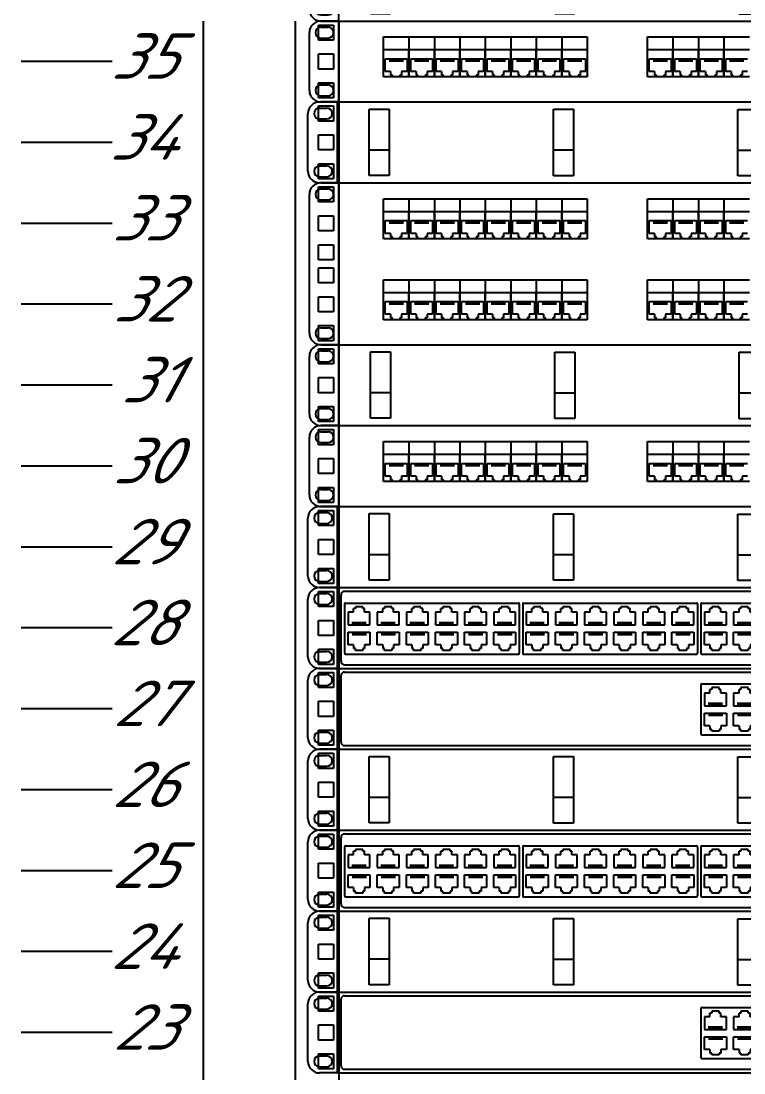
# Model space of a CAD drawing. Extents: x -260425 to 1294666, y -169889 to -2349.
# Drawn here: x 996584 to 1000555, y -24909 to -19130 of the extents above; entities that cross this region are included whole.
import ezdxf
from ezdxf.enums import TextEntityAlignment as Align

# ---------------------------------------------------------------- set-up
doc = ezdxf.new("R2010")
doc.units = 0
doc.header["$LTSCALE"] = 100
doc.styles.add('1ISOCPEUR', font='isocpeui.ttf', dxfattribs={"height": 250})

# ---------------------------------------------------------------- blocks, each defined once
blk = doc.blocks.new('*U218')
at = {"color": 0, "linetype": 'ByBlock', "lineweight": -2}
for p, q in [((0, 1589.05), (0, 1544.6)), ((50.5, 1589.05), (50.5, 1544.6)), ((63.35, 1578.55), (63.35, 1586.85)), ((63.35, 1586.85), (71.65, 1586.85)), ((71.65, 1586.85), (71.65, 1578.55)), ((74.5, 1589.05), (74.5, 1544.6)), ((71.65, 1578.55), (63.35, 1578.55)), ((-50, 1566.825), (-100, 1566.825)), ((63.35, 1562.675), (63.35, 1570.975)), ((63.35, 1570.975), (71.65, 1570.975)), ((71.65, 1570.975), (71.65, 1562.675)), ((71.65, 1562.675), (63.35, 1562.675)), ((63.35, 1546.8), (63.35, 1555.1)), ((63.35, 1555.1), (71.65, 1555.1)), ((71.65, 1555.1), (71.65, 1546.8)), ((0, 1544.6), (0, 1500.15)), ((50.5, 1544.6), (50.5, 1500.15)), ((71.65, 1546.8), (63.35, 1546.8)), ((74.5, 1544.6), (74.5, 1500.15)), ((63.35, 1534.1), (63.35, 1542.4)), ((63.35, 1542.4), (71.65, 1542.4)), ((71.65, 1542.4), (71.65, 1534.1)), ((71.65, 1534.1), (63.35, 1534.1)), ((63.35, 1518.225), (63.35, 1526.525)), ((63.35, 1526.525), (71.65, 1526.525)), ((71.65, 1526.525), (71.65, 1518.225)), ((-50, 1522.375), (-100, 1522.375)), ((71.65, 1518.225), (63.35, 1518.225)), ((63.35, 1502.35), (63.35, 1510.65)), ((63.35, 1510.65), (71.65, 1510.65)), ((71.65, 1510.65), (71.65, 1502.35)), ((0, 1500.15), (0, 1455.7)), ((50.5, 1500.15), (50.5, 1455.7)), ((71.65, 1502.35), (63.35, 1502.35)), ((63.35, 1489.65), (63.35, 1497.95)), ((63.35, 1497.95), (71.65, 1497.95)), ((71.65, 1497.95), (71.65, 1489.65)), ((74.5, 1500.15), (74.5, 1455.7)), ((71.65, 1489.65), (63.35, 1489.65)), ((63.35, 1473.775), (63.35, 1482.075)), ((63.35, 1482.075), (71.65, 1482.075)), ((71.65, 1482.075), (71.65, 1473.775)), ((-50, 1477.925), (-100, 1477.925)), ((71.65, 1473.775), (63.35, 1473.775)), ((63.35, 1457.9), (63.35, 1466.2)), ((63.35, 1466.2), (71.65, 1466.2)), ((71.65, 1466.2), (71.65, 1457.9)), ((71.65, 1457.9), (63.35, 1457.9)), ((0, 1455.7), (0, 1411.25)), ((50.5, 1455.7), (50.5, 1411.25)), ((63.35, 1445.2), (63.35, 1453.5)), ((63.35, 1453.5), (71.65, 1453.5)), ((71.65, 1453.5), (71.65, 1445.2)), ((74.5, 1455.7), (74.5, 1411.25)), ((71.65, 1445.2), (63.35, 1445.2)), ((-50, 1433.475), (-100, 1433.475)), ((63.35, 1429.325), (63.35, 1437.625)), ((63.35, 1437.625), (71.65, 1437.625)), ((71.65, 1437.625), (71.65, 1429.325)), ((71.65, 1429.325), (63.35, 1429.325)), ((63.35, 1413.45), (63.35, 1421.75)), ((63.35, 1421.75), (71.65, 1421.75)), ((71.65, 1421.75), (71.65, 1413.45)), ((0, 1411.25), (0, 1366.8)), ((50.5, 1411.25), (50.5, 1366.8)), ((71.65, 1413.45), (63.35, 1413.45)), ((74.5, 1411.25), (74.5, 1366.8)), ((63.35, 1400.75), (63.35, 1409.05)), ((63.35, 1409.05), (71.65, 1409.05)), ((71.65, 1409.05), (71.65, 1400.75)), ((71.65, 1400.75), (63.35, 1400.75)), ((63.35, 1384.875), (63.35, 1393.175)), ((63.35, 1393.175), (71.65, 1393.175)), ((71.65, 1393.175), (71.65, 1384.875)), ((-50, 1389.025), (-100, 1389.025)), ((71.65, 1384.875), (63.35, 1384.875)), ((63.35, 1369), (63.35, 1377.3)), ((63.35, 1377.3), (71.65, 1377.3)), ((71.65, 1377.3), (71.65, 1369)), ((0, 1366.8), (0, 1322.35)), ((50.5, 1366.8), (50.5, 1322.35)), ((71.65, 1369), (63.35, 1369)), ((63.35, 1356.3), (63.35, 1364.6)), ((63.35, 1364.6), (71.65, 1364.6)), ((71.65, 1364.6), (71.65, 1356.3)), ((74.5, 1366.8), (74.5, 1322.35)), ((71.65, 1356.3), (63.35, 1356.3)), ((63.35, 1340.425), (63.35, 1348.725)), ((63.35, 1348.725), (71.65, 1348.725)), ((71.65, 1348.725), (71.65, 1340.425)), ((-50, 1344.575), (-100, 1344.575)), ((71.65, 1340.425), (63.35, 1340.425)), ((63.35, 1324.55), (63.35, 1332.85)), ((63.35, 1332.85), (71.65, 1332.85)), ((71.65, 1332.85), (71.65, 1324.55)), ((71.65, 1324.55), (63.35, 1324.55)), ((0, 1322.35), (0, 1277.9)), ((50.5, 1322.35), (50.5, 1277.9)), ((63.35, 1311.85), (63.35, 1320.15)), ((63.35, 1320.15), (71.65, 1320.15)), ((71.65, 1320.15), (71.65, 1311.85)), ((74.5, 1322.35), (74.5, 1277.9)), ((71.65, 1311.85), (63.35, 1311.85)), ((63.35, 1295.975), (63.35, 1304.275)), ((63.35, 1304.275), (71.65, 1304.275)), ((71.65, 1304.275), (71.65, 1295.975)), ((-50, 1300.125), (-100, 1300.125)), ((71.65, 1295.975), (63.35, 1295.975)), ((63.35, 1280.1), (63.35, 1288.4)), ((63.35, 1288.4), (71.65, 1288.4)), ((71.65, 1288.4), (71.65, 1280.1)), ((0, 1277.9), (0, 1233.45)), ((50.5, 1277.9), (50.5, 1233.45)), ((71.65, 1280.1), (63.35, 1280.1)), ((74.5, 1277.9), (74.5, 1233.45)), ((63.35, 1267.4), (63.35, 1275.7)), ((63.35, 1275.7), (71.65, 1275.7)), ((71.65, 1275.7), (71.65, 1267.4)), ((71.65, 1267.4), (63.35, 1267.4)), ((63.35, 1251.525), (63.35, 1259.825)), ((63.35, 1259.825), (71.65, 1259.825)), ((71.65, 1259.825), (71.65, 1251.525)), ((-50, 1255.675), (-100, 1255.675)), ((71.65, 1251.525), (63.35, 1251.525)), ((63.35, 1235.65), (63.35, 1243.95)), ((63.35, 1243.95), (71.65, 1243.95)), ((71.65, 1243.95), (71.65, 1235.65)), ((0, 1233.45), (0, 1189)), ((50.5, 1233.45), (50.5, 1189)), ((71.65, 1235.65), (63.35, 1235.65)), ((63.35, 1222.95), (63.35, 1231.25)), ((63.35, 1231.25), (71.65, 1231.25)), ((71.65, 1231.25), (71.65, 1222.95)), ((74.5, 1233.45), (74.5, 1189)), ((71.65, 1222.95), (63.35, 1222.95)), ((63.35, 1207.075), (63.35, 1215.375)), ((63.35, 1215.375), (71.65, 1215.375)), ((71.65, 1215.375), (71.65, 1207.075)), ((-50, 1211.225), (-100, 1211.225)), ((71.65, 1207.075), (63.35, 1207.075)), ((63.35, 1191.2), (63.35, 1199.5)), ((63.35, 1199.5), (71.65, 1199.5)), ((71.65, 1199.5), (71.65, 1191.2)), ((71.65, 1191.2), (63.35, 1191.2)), ((0, 1189), (0, 1144.55)), ((50.5, 1189), (50.5, 1144.55)), ((63.35, 1178.5), (63.35, 1186.8)), ((63.35, 1186.8), (71.65, 1186.8)), ((71.65, 1186.8), (71.65, 1178.5)), ((74.5, 1189), (74.5, 1144.55)), ((71.65, 1178.5), (63.35, 1178.5)), ((63.35, 1162.625), (63.35, 1170.925)), ((63.35, 1170.925), (71.65, 1170.925)), ((71.65, 1170.925), (71.65, 1162.625)), ((-50, 1166.775), (-100, 1166.775)), ((71.65, 1162.625), (63.35, 1162.625)), ((63.35, 1146.75), (63.35, 1155.05)), ((63.35, 1155.05), (71.65, 1155.05)), ((71.65, 1155.05), (71.65, 1146.75)), ((0, 1144.55), (0, 1100.1)), ((50.5, 1144.55), (50.5, 1100.1)), ((71.65, 1146.75), (63.35, 1146.75)), ((74.5, 1144.55), (74.5, 1100.1)), ((63.35, 1134.05), (63.35, 1142.35)), ((63.35, 1142.35), (71.65, 1142.35)), ((71.65, 1142.35), (71.65, 1134.05)), ((71.65, 1134.05), (63.35, 1134.05)), ((-50, 1122.325), (-100, 1122.325)), ((63.35, 1118.175), (63.35, 1126.475)), ((63.35, 1126.475), (71.65, 1126.475)), ((71.65, 1126.475), (71.65, 1118.175)), ((71.65, 1118.175), (63.35, 1118.175)), ((63.35, 1102.3), (63.35, 1110.6)), ((63.35, 1110.6), (71.65, 1110.6)), ((71.65, 1110.6), (71.65, 1102.3)), ((0, 1100.1), (0, 1055.65)), ((50.5, 1100.1), (50.5, 1055.65)), ((71.65, 1102.3), (63.35, 1102.3)), ((74.5, 1100.1), (74.5, 1055.65)), ((63.35, 1089.6), (63.35, 1097.9)), ((63.35, 1097.9), (71.65, 1097.9)), ((71.65, 1097.9), (71.65, 1089.6)), ((71.65, 1089.6), (63.35, 1089.6)), ((63.35, 1073.725), (63.35, 1082.025)), ((63.35, 1082.025), (71.65, 1082.025)), ((71.65, 1082.025), (71.65, 1073.725)), ((-50, 1077.875), (-100, 1077.875)), ((71.65, 1073.725), (63.35, 1073.725)), ((63.35, 1057.85), (63.35, 1066.15)), ((63.35, 1066.15), (71.65, 1066.15)), ((71.65, 1066.15), (71.65, 1057.85)), ((71.65, 1057.85), (63.35, 1057.85)), ((0, 1055.65), (0, 1011.2)), ((50.5, 1055.65), (50.5, 1011.2)), ((63.35, 1045.15), (63.35, 1053.45)), ((63.35, 1053.45), (71.65, 1053.45)), ((71.65, 1053.45), (71.65, 1045.15)), ((74.5, 1055.65), (74.5, 1011.2)), ((71.65, 1045.15), (63.35, 1045.15)), ((63.35, 1029.275), (63.35, 1037.575)), ((63.35, 1037.575), (71.65, 1037.575)), ((71.65, 1037.575), (71.65, 1029.275)), ((-50, 1033.425), (-100, 1033.425)), ((71.65, 1029.275), (63.35, 1029.275)), ((63.35, 1013.4), (63.35, 1021.7)), ((63.35, 1021.7), (71.65, 1021.7)), ((71.65, 1021.7), (71.65, 1013.4)), ((71.65, 1013.4), (63.35, 1013.4)), ((0, 1011.2), (0, 966.75)), ((50.5, 1011.2), (50.5, 966.75)), ((74.5, 1011.2), (74.5, 966.75))]:
    blk.add_line(p, q, dxfattribs=at)
blk = doc.blocks.new("19'' коннектор 8P8C")
at = {"color": 0, "linetype": 'ByBlock', "lineweight": -2}
for p, q in [((-6, 6.5), (-6, 10)), ((-6, 3), (-6, 10)), ((-6, 10), (6, 10)), ((-3.5, 10), (-3.5, 8.25)), ((-2.5, 10), (-2.5, 8.25)), ((-1.5, 10), (-1.5, 8.25)), ((-0.5, 10), (-0.5, 8.25)), ((0.5, 10), (0.5, 8.25)), ((1.5, 10), (1.5, 8.25)), ((2.5, 10), (2.5, 8.25)), ((3.5, 10), (3.5, 8.25)), ((6, 10), (6, 3)), ((-3, 3), (-6, 3)), ((-3, 3), (-3, 1)), ((-2, 1), (-3, 1)), ((-2, 0), (-2, 1)), ((2, 0), (-2, 0)), ((2, 1), (2, 0)), ((3, 1), (2, 1)), ((3, 3), (3, 1)), ((6, 3), (3, 3))]:
    blk.add_line(p, q, dxfattribs=at)
blk = doc.blocks.new('*U222')
at = {"color": 0, "linetype": 'ByBlock', "lineweight": -2}
for p, q in [((164.69, 22.22), (174.5, 22.22)), ((164.69, 18.88), (168.65, 18.88)), ((174.5, -22.23), (174.5, 22.22)), ((174.5, 22.22), (625.5, 22.22)), ((176.5, -18.23), (176.5, 18.22)), ((178.5, 20.22), (558.19, 20.22)), ((158.34, -15.88), (158.34, 15.88)), ((164.69, 12.88), (168.65, 12.88)), ((178.4, 13.17), (178.4, -13.83)), ((178.9, 13.67), (273.9, 13.67)), ((274.4, 13.17), (274.4, -13.83)), ((276.27, 13.17), (276.27, -13.83)), ((276.77, 13.67), (371.77, 13.67)), ((372.27, 13.17), (372.27, -13.83)), ((374.15, 13.17), (374.15, -13.83)), ((374.65, 13.67), (469.65, 13.67)), ((164.69, -12.88), (168.65, -12.88)), ((178.9, -14.33), (273.9, -14.33)), ((276.77, -14.33), (371.77, -14.33)), ((374.65, -14.33), (469.65, -14.33)), ((164.69, -18.88), (168.65, -18.88)), ((174.5, -22.23), (164.69, -22.23)), ((174.5, -22.23), (625.5, -22.23)), ((178.5, -20.23), (621.5, -20.23))]:
    blk.add_line(p, q, dxfattribs=at)
for centre, radius, start, end in [((164.69, 15.88), 6.35, 90, 180), ((164.69, 15.88), 3, 90, 270), ((168.65, 15.88), 3, 270, 90), ((178.5, 18.22), 2, 90, 180), ((178.9, 13.17), 0.5, 90, 180), ((273.9, 13.17), 0.5, 0, 90), ((276.77, 13.17), 0.5, 90, 180), ((371.77, 13.17), 0.5, 0, 90), ((374.65, 13.17), 0.5, 90, 180), ((164.69, -15.88), 6.35, 180, 270), ((164.69, -15.88), 3, 90, 270), ((168.65, -15.88), 3, 270, 90), ((178.9, -13.83), 0.5, 180, 270), ((273.9, -13.83), 0.5, 270, 0), ((276.77, -13.83), 0.5, 180, 270), ((371.77, -13.83), 0.5, 270, 0), ((374.65, -13.83), 0.5, 180, 270), ((178.5, -18.23), 2, 180, 270)]:
    blk.add_arc(centre, radius, start, end, dxfattribs=at)
at = {"color": 0, "linetype": 'ByBlock', "lineweight": -2, "xscale": -1, "rotation": 180}
for p in [(186.4, 11.67), (202.4, 11.67), (218.4, 11.67), (234.4, 11.67), (250.4, 11.67), (266.4, 11.67), (284.27, 11.67), (300.27, 11.67), (316.27, 11.67), (332.27, 11.67), (348.27, 11.67), (364.27, 11.67), (382.15, 11.67), (398.15, 11.67)]:
    blk.add_blockref("19'' коннектор 8P8C", p, dxfattribs=at)
at = {"color": 0, "linetype": 'ByBlock', "lineweight": -2}
for p in [(186.4, -12.33), (202.4, -12.33), (218.4, -12.33), (234.4, -12.33), (250.4, -12.33), (266.4, -12.33), (284.27, -12.33), (300.27, -12.33), (316.27, -12.33), (332.27, -12.33), (348.27, -12.33), (364.27, -12.33), (382.15, -12.33), (398.15, -12.33)]:
    blk.add_blockref("19'' коннектор 8P8C", p, dxfattribs=at)
at = {"color": 0, "lineweight": -2, "style": '1ISOCPEUR', "oblique": 15, "flags": 8}
blk.add_attdef('НАИМЕНОВАНИЕ', text='', height=25, dxfattribs=at).set_placement((750, 13.46), align=Align.MIDDLE_LEFT)
blk = doc.blocks.new('*U214')
at = {"color": 0, "linetype": 'ByBlock', "lineweight": -2}
for p, q in [((164.69, 22.22), (174.5, 22.22)), ((164.69, 18.87), (168.65, 18.87)), ((174.5, 22.22), (625.5, 22.22)), ((174.5, -22.23), (174.5, 22.22)), ((191.9, 18.31), (202.93, 18.31)), ((191.9, -18.19), (191.9, 18.31)), ((202.93, 18.31), (202.93, -18.19)), ((293.19, 18.19), (304.22, 18.19)), ((293.19, -18.31), (293.19, 18.19)), ((304.22, 18.19), (304.22, -18.31)), ((394.48, 18.06), (405.52, 18.06)), ((394.48, -18.44), (394.48, 18.06)), ((158.34, -15.88), (158.34, 15.87)), ((164.69, 12.87), (168.65, 12.87)), ((191.9, -4.03), (202.93, -4.03)), ((293.19, -4.15), (304.22, -4.15)), ((394.48, -4.28), (405.52, -4.28)), ((164.69, -12.88), (168.65, -12.88)), ((164.69, -18.88), (168.65, -18.88)), ((174.5, -22.23), (164.69, -22.23)), ((174.5, -22.23), (625.5, -22.23)), ((202.93, -18.19), (191.9, -18.19)), ((304.22, -18.31), (293.19, -18.31)), ((405.52, -18.44), (394.48, -18.44))]:
    blk.add_line(p, q, dxfattribs=at)
for centre, radius, start, end in [((164.69, 15.87), 6.35, 90, 180), ((164.69, 15.87), 3, 90, 270), ((168.65, 15.87), 3, 270, 90), ((164.69, -15.88), 6.35, 180, 270), ((164.69, -15.88), 3, 90, 270), ((168.65, -15.88), 3, 270, 90)]:
    blk.add_arc(centre, radius, start, end, dxfattribs=at)
at = {"color": 0, "lineweight": -2, "style": '1ISOCPEUR', "oblique": 15, "flags": 8}
blk.add_attdef('НАИМЕНОВАНИЕ', text='', height=25, dxfattribs=at).set_placement((750, 10.43), align=Align.MIDDLE_LEFT)
blk = doc.blocks.new("19'' маркер юнита")
at = {"color": 0, "linetype": 'ByBlock', "lineweight": -2, "style": '1ISOCPEUR', "oblique": 15, "flags": 8}
blk.add_attdef('#', text='', height=25, dxfattribs=at).set_placement((35, 3), align=Align.MIDDLE_RIGHT)
blk = doc.blocks.new('*U215')
at = {"color": 0, "linetype": 'ByBlock', "lineweight": -2}
for p, q in [((164.69, 22.22), (174.5, 22.22)), ((164.69, 18.87), (168.65, 18.87)), ((174.5, -22.23), (174.5, 22.22)), ((174.5, 22.22), (625.5, 22.22)), ((158.34, -15.88), (158.34, 15.87)), ((164.69, 12.87), (168.65, 12.87)), ((199, 6.5), (199, 13.5)), ((199, 13.5), (213, 13.5)), ((213, 13.5), (213, 6.5)), ((213, 13.5), (227, 13.5)), ((227, 13.5), (227, 6.5)), ((227, 13.5), (241, 13.5)), ((241, 13.5), (241, 6.5)), ((241, 13.5), (255, 13.5)), ((255, 13.5), (255, 6.5)), ((255, 13.5), (269, 13.5)), ((269, 13.5), (269, 6.5)), ((269, 13.5), (283, 13.5)), ((283, 13.5), (283, 6.5)), ((283, 13.5), (297, 13.5)), ((297, 13.5), (297, 6.5)), ((297, 13.5), (311, 13.5)), ((311, 13.5), (311, 6.5)), ((344, 13.5), (358, 13.5)), ((344, 6.5), (344, 13.5)), ((358, 13.5), (372, 13.5)), ((358, 13.5), (358, 6.5)), ((372, 13.5), (386, 13.5)), ((372, 13.5), (372, 6.5)), ((386, 13.5), (400, 13.5)), ((386, 13.5), (386, 6.5)), ((199, 6.5), (213, 6.5)), ((199, -8.5), (199, 6.5)), ((213, 6.5), (227, 6.5)), ((213, -8.5), (213, 6.5)), ((213, 6.5), (213, -8.5)), ((227, 6.5), (241, 6.5)), ((227, -8.5), (227, 6.5)), ((227, 6.5), (227, -8.5)), ((241, 6.5), (255, 6.5)), ((241, -8.5), (241, 6.5)), ((241, 6.5), (241, -8.5)), ((255, 6.5), (255, -8.5)), ((255, 6.5), (269, 6.5)), ((255, -8.5), (255, 6.5)), ((269, 6.5), (269, -8.5)), ((269, 6.5), (283, 6.5)), ((269, -8.5), (269, 6.5)), ((283, 6.5), (297, 6.5)), ((283, -8.5), (283, 6.5)), ((283, 6.5), (283, -8.5)), ((297, 6.5), (297, -8.5)), ((297, 6.5), (311, 6.5)), ((297, -8.5), (297, 6.5)), ((311, 6.5), (311, -8.5)), ((344, 6.5), (358, 6.5)), ((344, -8.5), (344, 6.5)), ((358, 6.5), (358, -8.5)), ((358, 6.5), (372, 6.5)), ((358, -8.5), (358, 6.5)), ((372, 6.5), (372, -8.5)), ((372, 6.5), (386, 6.5)), ((372, -8.5), (372, 6.5)), ((386, 6.5), (386, -8.5)), ((386, 6.5), (400, 6.5)), ((386, -8.5), (386, 6.5)), ((200, -2), (200, 1.5)), ((200, -5.5), (200, 1.5)), ((200, 1.5), (212, 1.5)), ((202.5, 1.5), (202.5, -0.25)), ((203.5, 1.5), (203.5, -0.25)), ((204.5, 1.5), (204.5, -0.25)), ((205.5, 1.5), (205.5, -0.25)), ((206.5, 1.5), (206.5, -0.25)), ((207.5, 1.5), (207.5, -0.25)), ((208.5, 1.5), (208.5, -0.25)), ((209.5, 1.5), (209.5, -0.25)), ((212, 1.5), (212, -5.5)), ((214, -2), (214, 1.5)), ((214, -5.5), (214, 1.5)), ((214, 1.5), (226, 1.5)), ((216.5, 1.5), (216.5, -0.25)), ((217.5, 1.5), (217.5, -0.25)), ((218.5, 1.5), (218.5, -0.25)), ((219.5, 1.5), (219.5, -0.25)), ((220.5, 1.5), (220.5, -0.25)), ((221.5, 1.5), (221.5, -0.25)), ((222.5, 1.5), (222.5, -0.25)), ((223.5, 1.5), (223.5, -0.25)), ((226, 1.5), (226, -5.5)), ((228, -2), (228, 1.5)), ((228, -5.5), (228, 1.5)), ((228, 1.5), (240, 1.5)), ((230.5, 1.5), (230.5, -0.25)), ((231.5, 1.5), (231.5, -0.25)), ((232.5, 1.5), (232.5, -0.25)), ((233.5, 1.5), (233.5, -0.25)), ((234.5, 1.5), (234.5, -0.25)), ((235.5, 1.5), (235.5, -0.25)), ((236.5, 1.5), (236.5, -0.25)), ((237.5, 1.5), (237.5, -0.25)), ((240, 1.5), (240, -5.5)), ((242, -2), (242, 1.5)), ((242, -5.5), (242, 1.5)), ((242, 1.5), (254, 1.5)), ((244.5, 1.5), (244.5, -0.25)), ((245.5, 1.5), (245.5, -0.25)), ((246.5, 1.5), (246.5, -0.25)), ((247.5, 1.5), (247.5, -0.25)), ((248.5, 1.5), (248.5, -0.25)), ((249.5, 1.5), (249.5, -0.25)), ((250.5, 1.5), (250.5, -0.25)), ((251.5, 1.5), (251.5, -0.25)), ((254, 1.5), (254, -5.5)), ((256, -2), (256, 1.5)), ((256, -5.5), (256, 1.5)), ((256, 1.5), (268, 1.5)), ((258.5, 1.5), (258.5, -0.25)), ((259.5, 1.5), (259.5, -0.25)), ((260.5, 1.5), (260.5, -0.25)), ((261.5, 1.5), (261.5, -0.25)), ((262.5, 1.5), (262.5, -0.25)), ((263.5, 1.5), (263.5, -0.25)), ((264.5, 1.5), (264.5, -0.25)), ((265.5, 1.5), (265.5, -0.25)), ((268, 1.5), (268, -5.5)), ((270, -2), (270, 1.5)), ((270, -5.5), (270, 1.5)), ((270, 1.5), (282, 1.5)), ((272.5, 1.5), (272.5, -0.25)), ((273.5, 1.5), (273.5, -0.25)), ((274.5, 1.5), (274.5, -0.25)), ((275.5, 1.5), (275.5, -0.25)), ((276.5, 1.5), (276.5, -0.25)), ((277.5, 1.5), (277.5, -0.25)), ((278.5, 1.5), (278.5, -0.25)), ((279.5, 1.5), (279.5, -0.25)), ((282, 1.5), (282, -5.5)), ((284, -2), (284, 1.5)), ((284, -5.5), (284, 1.5)), ((284, 1.5), (296, 1.5)), ((286.5, 1.5), (286.5, -0.25)), ((287.5, 1.5), (287.5, -0.25)), ((288.5, 1.5), (288.5, -0.25)), ((289.5, 1.5), (289.5, -0.25)), ((290.5, 1.5), (290.5, -0.25)), ((291.5, 1.5), (291.5, -0.25)), ((292.5, 1.5), (292.5, -0.25)), ((293.5, 1.5), (293.5, -0.25)), ((296, 1.5), (296, -5.5)), ((298, -2), (298, 1.5)), ((298, -5.5), (298, 1.5)), ((298, 1.5), (310, 1.5)), ((300.5, 1.5), (300.5, -0.25)), ((301.5, 1.5), (301.5, -0.25)), ((302.5, 1.5), (302.5, -0.25)), ((303.5, 1.5), (303.5, -0.25)), ((304.5, 1.5), (304.5, -0.25)), ((305.5, 1.5), (305.5, -0.25)), ((306.5, 1.5), (306.5, -0.25)), ((307.5, 1.5), (307.5, -0.25)), ((310, 1.5), (310, -5.5)), ((345, -2), (345, 1.5)), ((345, -5.5), (345, 1.5)), ((345, 1.5), (357, 1.5)), ((347.5, 1.5), (347.5, -0.25)), ((348.5, 1.5), (348.5, -0.25)), ((349.5, 1.5), (349.5, -0.25)), ((350.5, 1.5), (350.5, -0.25)), ((351.5, 1.5), (351.5, -0.25)), ((352.5, 1.5), (352.5, -0.25)), ((353.5, 1.5), (353.5, -0.25)), ((354.5, 1.5), (354.5, -0.25)), ((357, 1.5), (357, -5.5)), ((359, -2), (359, 1.5)), ((359, -5.5), (359, 1.5)), ((359, 1.5), (371, 1.5)), ((361.5, 1.5), (361.5, -0.25)), ((362.5, 1.5), (362.5, -0.25)), ((363.5, 1.5), (363.5, -0.25)), ((364.5, 1.5), (364.5, -0.25)), ((365.5, 1.5), (365.5, -0.25)), ((366.5, 1.5), (366.5, -0.25)), ((367.5, 1.5), (367.5, -0.25)), ((368.5, 1.5), (368.5, -0.25)), ((371, 1.5), (371, -5.5)), ((373, -2), (373, 1.5)), ((373, -5.5), (373, 1.5)), ((373, 1.5), (385, 1.5)), ((375.5, 1.5), (375.5, -0.25)), ((376.5, 1.5), (376.5, -0.25)), ((377.5, 1.5), (377.5, -0.25)), ((378.5, 1.5), (378.5, -0.25)), ((379.5, 1.5), (379.5, -0.25)), ((380.5, 1.5), (380.5, -0.25)), ((381.5, 1.5), (381.5, -0.25)), ((382.5, 1.5), (382.5, -0.25)), ((385, 1.5), (385, -5.5)), ((387, -2), (387, 1.5)), ((387, -5.5), (387, 1.5)), ((387, 1.5), (399, 1.5)), ((389.5, 1.5), (389.5, -0.25)), ((390.5, 1.5), (390.5, -0.25)), ((391.5, 1.5), (391.5, -0.25)), ((392.5, 1.5), (392.5, -0.25)), ((393.5, 1.5), (393.5, -0.25)), ((394.5, 1.5), (394.5, -0.25)), ((395.5, 1.5), (395.5, -0.25)), ((396.5, 1.5), (396.5, -0.25)), ((203, -5.5), (200, -5.5)), ((203, -5.5), (203, -7.5)), ((209, -5.5), (209, -7.5)), ((212, -5.5), (209, -5.5)), ((217, -5.5), (214, -5.5)), ((217, -5.5), (217, -7.5)), ((223, -5.5), (223, -7.5)), ((226, -5.5), (223, -5.5)), ((231, -5.5), (228, -5.5)), ((231, -5.5), (231, -7.5)), ((237, -5.5), (237, -7.5)), ((240, -5.5), (237, -5.5)), ((245, -5.5), (242, -5.5)), ((245, -5.5), (245, -7.5)), ((251, -5.5), (251, -7.5)), ((254, -5.5), (251, -5.5)), ((259, -5.5), (256, -5.5)), ((259, -5.5), (259, -7.5)), ((265, -5.5), (265, -7.5)), ((268, -5.5), (265, -5.5)), ((273, -5.5), (270, -5.5)), ((273, -5.5), (273, -7.5)), ((279, -5.5), (279, -7.5)), ((282, -5.5), (279, -5.5)), ((287, -5.5), (284, -5.5)), ((287, -5.5), (287, -7.5)), ((293, -5.5), (293, -7.5)), ((296, -5.5), (293, -5.5)), ((301, -5.5), (298, -5.5)), ((301, -5.5), (301, -7.5)), ((307, -5.5), (307, -7.5)), ((310, -5.5), (307, -5.5)), ((348, -5.5), (345, -5.5)), ((348, -5.5), (348, -7.5)), ((354, -5.5), (354, -7.5)), ((357, -5.5), (354, -5.5)), ((362, -5.5), (359, -5.5)), ((362, -5.5), (362, -7.5)), ((368, -5.5), (368, -7.5)), ((371, -5.5), (368, -5.5)), ((376, -5.5), (373, -5.5)), ((376, -5.5), (376, -7.5)), ((382, -5.5), (382, -7.5)), ((385, -5.5), (382, -5.5)), ((390, -5.5), (387, -5.5)), ((390, -5.5), (390, -7.5)), ((396, -5.5), (396, -7.5)), ((399, -5.5), (396, -5.5)), ((213, -8.5), (199, -8.5)), ((204, -7.5), (203, -7.5)), ((204, -8.5), (204, -7.5)), ((208, -8.5), (204, -8.5)), ((208, -7.5), (208, -8.5)), ((209, -7.5), (208, -7.5)), ((227, -8.5), (213, -8.5)), ((218, -7.5), (217, -7.5)), ((218, -8.5), (218, -7.5)), ((222, -8.5), (218, -8.5)), ((222, -7.5), (222, -8.5)), ((223, -7.5), (222, -7.5)), ((241, -8.5), (227, -8.5)), ((232, -7.5), (231, -7.5)), ((232, -8.5), (232, -7.5)), ((236, -8.5), (232, -8.5)), ((236, -7.5), (236, -8.5)), ((237, -7.5), (236, -7.5)), ((255, -8.5), (241, -8.5)), ((246, -7.5), (245, -7.5)), ((246, -8.5), (246, -7.5)), ((250, -8.5), (246, -8.5)), ((250, -7.5), (250, -8.5)), ((251, -7.5), (250, -7.5)), ((269, -8.5), (255, -8.5)), ((260, -7.5), (259, -7.5)), ((260, -8.5), (260, -7.5)), ((264, -8.5), (260, -8.5)), ((264, -7.5), (264, -8.5)), ((265, -7.5), (264, -7.5)), ((283, -8.5), (269, -8.5)), ((274, -7.5), (273, -7.5)), ((274, -8.5), (274, -7.5)), ((278, -8.5), (274, -8.5)), ((278, -7.5), (278, -8.5)), ((279, -7.5), (278, -7.5)), ((297, -8.5), (283, -8.5)), ((288, -7.5), (287, -7.5)), ((288, -8.5), (288, -7.5)), ((292, -8.5), (288, -8.5)), ((292, -7.5), (292, -8.5)), ((293, -7.5), (292, -7.5)), ((311, -8.5), (297, -8.5)), ((302, -7.5), (301, -7.5)), ((302, -8.5), (302, -7.5)), ((306, -8.5), (302, -8.5)), ((306, -7.5), (306, -8.5)), ((307, -7.5), (306, -7.5)), ((358, -8.5), (344, -8.5)), ((349, -7.5), (348, -7.5)), ((349, -8.5), (349, -7.5)), ((353, -8.5), (349, -8.5)), ((353, -7.5), (353, -8.5)), ((354, -7.5), (353, -7.5)), ((372, -8.5), (358, -8.5)), ((363, -7.5), (362, -7.5)), ((363, -8.5), (363, -7.5)), ((367, -8.5), (363, -8.5)), ((367, -7.5), (367, -8.5)), ((368, -7.5), (367, -7.5)), ((386, -8.5), (372, -8.5)), ((377, -7.5), (376, -7.5)), ((377, -8.5), (377, -7.5)), ((381, -8.5), (377, -8.5)), ((381, -7.5), (381, -8.5)), ((382, -7.5), (381, -7.5)), ((400, -8.5), (386, -8.5)), ((391, -7.5), (390, -7.5)), ((391, -8.5), (391, -7.5)), ((395, -8.5), (391, -8.5)), ((395, -7.5), (395, -8.5)), ((396, -7.5), (395, -7.5)), ((164.69, -12.88), (168.65, -12.88)), ((164.69, -18.88), (168.65, -18.88)), ((174.5, -22.23), (164.69, -22.23)), ((174.5, -22.23), (625.5, -22.23))]:
    blk.add_line(p, q, dxfattribs=at)
for centre, radius, start, end in [((164.69, 15.87), 6.35, 90, 180), ((164.69, 15.87), 3, 90, 270), ((168.65, 15.87), 3, 270, 90), ((164.69, -15.88), 6.35, 180, 270), ((164.69, -15.88), 3, 90, 270), ((168.65, -15.88), 3, 270, 90)]:
    blk.add_arc(centre, radius, start, end, dxfattribs=at)
at = {"color": 0, "lineweight": -2, "style": '1ISOCPEUR', "oblique": 15, "flags": 8}
blk.add_attdef('НАИМЕНОВАНИЕ', text='', height=25, dxfattribs=at).set_placement((750, 10.69), align=Align.MIDDLE_LEFT)
blk = doc.blocks.new('*U219')
at = {"color": 0, "linetype": 'ByBlock', "lineweight": -2}
for p, q in [((164.69, 22.22), (174.5, 22.22)), ((164.69, 18.88), (168.65, 18.88)), ((174.5, -22.23), (174.5, 22.22)), ((174.5, 22.22), (625.5, 22.22)), ((176.5, -18.23), (176.5, 18.22)), ((178.5, 20.22), (558.19, 20.22)), ((158.34, -15.88), (158.34, 15.88)), ((164.69, 12.88), (168.65, 12.88)), ((374.15, 13.17), (374.15, -13.83)), ((374.65, 13.67), (469.65, 13.67)), ((164.69, -12.88), (168.65, -12.88)), ((374.65, -14.33), (469.65, -14.33)), ((164.69, -18.88), (168.65, -18.88)), ((174.5, -22.23), (164.69, -22.23)), ((174.5, -22.23), (625.5, -22.23)), ((178.5, -20.23), (621.5, -20.23))]:
    blk.add_line(p, q, dxfattribs=at)
for centre, radius, start, end in [((164.69, 15.88), 6.35, 90, 180), ((164.69, 15.88), 3, 90, 270), ((168.65, 15.88), 3, 270, 90), ((178.5, 18.22), 2, 90, 180), ((374.65, 13.17), 0.5, 90, 180), ((164.69, -15.88), 6.35, 180, 270), ((164.69, -15.88), 3, 90, 270), ((168.65, -15.88), 3, 270, 90), ((374.65, -13.83), 0.5, 180, 270), ((178.5, -18.23), 2, 180, 270)]:
    blk.add_arc(centre, radius, start, end, dxfattribs=at)
at = {"color": 0, "linetype": 'ByBlock', "lineweight": -2, "xscale": -1, "rotation": 180}
for p in [(382.15, 11.67), (398.15, 11.67)]:
    blk.add_blockref("19'' коннектор 8P8C", p, dxfattribs=at)
at = {"color": 0, "linetype": 'ByBlock', "lineweight": -2}
for p in [(382.15, -12.33), (398.15, -12.33)]:
    blk.add_blockref("19'' коннектор 8P8C", p, dxfattribs=at)
at = {"color": 0, "lineweight": -2, "style": '1ISOCPEUR', "oblique": 15, "flags": 8}
blk.add_attdef('НАИМЕНОВАНИЕ', text='', height=25, dxfattribs=at).set_placement((750, 13.46), align=Align.MIDDLE_LEFT)
blk = doc.blocks.new('*U223')
at = {"color": 0, "linetype": 'ByBlock', "lineweight": -2}
for p, q in [((164.69, 22.22), (174.5, 22.22)), ((164.69, 18.87), (168.65, 18.87)), ((174.5, -66.68), (174.5, 22.22)), ((174.5, 22.22), (625.5, 22.22)), ((158.34, -60.33), (158.34, 15.87)), ((164.69, 12.87), (168.65, 12.87)), ((199, 6.5), (199, 13.5)), ((199, 13.5), (213, 13.5)), ((213, 13.5), (213, 6.5)), ((213, 13.5), (227, 13.5)), ((227, 13.5), (227, 6.5)), ((227, 13.5), (241, 13.5)), ((241, 13.5), (241, 6.5)), ((241, 13.5), (255, 13.5)), ((255, 13.5), (255, 6.5)), ((255, 13.5), (269, 13.5)), ((269, 13.5), (269, 6.5)), ((269, 13.5), (283, 13.5)), ((283, 13.5), (283, 6.5)), ((283, 13.5), (297, 13.5)), ((297, 13.5), (297, 6.5)), ((297, 13.5), (311, 13.5)), ((311, 13.5), (311, 6.5)), ((344, 13.5), (358, 13.5)), ((344, 6.5), (344, 13.5)), ((358, 13.5), (372, 13.5)), ((358, 13.5), (358, 6.5)), ((372, 13.5), (386, 13.5)), ((372, 13.5), (372, 6.5)), ((386, 13.5), (400, 13.5)), ((386, 13.5), (386, 6.5)), ((199, 6.5), (213, 6.5)), ((199, -8.5), (199, 6.5)), ((213, 6.5), (227, 6.5)), ((213, -8.5), (213, 6.5)), ((213, 6.5), (213, -8.5)), ((227, 6.5), (241, 6.5)), ((227, -8.5), (227, 6.5)), ((227, 6.5), (227, -8.5)), ((241, 6.5), (255, 6.5)), ((241, -8.5), (241, 6.5)), ((241, 6.5), (241, -8.5)), ((255, 6.5), (255, -8.5)), ((255, 6.5), (269, 6.5)), ((255, -8.5), (255, 6.5)), ((269, 6.5), (269, -8.5)), ((269, 6.5), (283, 6.5)), ((269, -8.5), (269, 6.5)), ((283, 6.5), (297, 6.5)), ((283, -8.5), (283, 6.5)), ((283, 6.5), (283, -8.5)), ((297, 6.5), (297, -8.5)), ((297, 6.5), (311, 6.5)), ((297, -8.5), (297, 6.5)), ((311, 6.5), (311, -8.5)), ((344, 6.5), (358, 6.5)), ((344, -8.5), (344, 6.5)), ((358, 6.5), (358, -8.5)), ((358, 6.5), (372, 6.5)), ((358, -8.5), (358, 6.5)), ((372, 6.5), (372, -8.5)), ((372, 6.5), (386, 6.5)), ((372, -8.5), (372, 6.5)), ((386, 6.5), (386, -8.5)), ((386, 6.5), (400, 6.5)), ((386, -8.5), (386, 6.5)), ((200, -2), (200, 1.5)), ((200, -5.5), (200, 1.5)), ((200, 1.5), (212, 1.5)), ((202.5, 1.5), (202.5, -0.25)), ((203.5, 1.5), (203.5, -0.25)), ((204.5, 1.5), (204.5, -0.25)), ((205.5, 1.5), (205.5, -0.25)), ((206.5, 1.5), (206.5, -0.25)), ((207.5, 1.5), (207.5, -0.25)), ((208.5, 1.5), (208.5, -0.25)), ((209.5, 1.5), (209.5, -0.25)), ((212, 1.5), (212, -5.5)), ((214, -2), (214, 1.5)), ((214, -5.5), (214, 1.5)), ((214, 1.5), (226, 1.5)), ((216.5, 1.5), (216.5, -0.25)), ((217.5, 1.5), (217.5, -0.25)), ((218.5, 1.5), (218.5, -0.25)), ((219.5, 1.5), (219.5, -0.25)), ((220.5, 1.5), (220.5, -0.25)), ((221.5, 1.5), (221.5, -0.25)), ((222.5, 1.5), (222.5, -0.25)), ((223.5, 1.5), (223.5, -0.25)), ((226, 1.5), (226, -5.5)), ((228, -2), (228, 1.5)), ((228, -5.5), (228, 1.5)), ((228, 1.5), (240, 1.5)), ((230.5, 1.5), (230.5, -0.25)), ((231.5, 1.5), (231.5, -0.25)), ((232.5, 1.5), (232.5, -0.25)), ((233.5, 1.5), (233.5, -0.25)), ((234.5, 1.5), (234.5, -0.25)), ((235.5, 1.5), (235.5, -0.25)), ((236.5, 1.5), (236.5, -0.25)), ((237.5, 1.5), (237.5, -0.25)), ((240, 1.5), (240, -5.5)), ((242, -2), (242, 1.5)), ((242, -5.5), (242, 1.5)), ((242, 1.5), (254, 1.5)), ((244.5, 1.5), (244.5, -0.25)), ((245.5, 1.5), (245.5, -0.25)), ((246.5, 1.5), (246.5, -0.25)), ((247.5, 1.5), (247.5, -0.25)), ((248.5, 1.5), (248.5, -0.25)), ((249.5, 1.5), (249.5, -0.25)), ((250.5, 1.5), (250.5, -0.25)), ((251.5, 1.5), (251.5, -0.25)), ((254, 1.5), (254, -5.5)), ((256, -2), (256, 1.5)), ((256, -5.5), (256, 1.5)), ((256, 1.5), (268, 1.5)), ((258.5, 1.5), (258.5, -0.25)), ((259.5, 1.5), (259.5, -0.25)), ((260.5, 1.5), (260.5, -0.25)), ((261.5, 1.5), (261.5, -0.25)), ((262.5, 1.5), (262.5, -0.25)), ((263.5, 1.5), (263.5, -0.25)), ((264.5, 1.5), (264.5, -0.25)), ((265.5, 1.5), (265.5, -0.25)), ((268, 1.5), (268, -5.5)), ((270, -2), (270, 1.5)), ((270, -5.5), (270, 1.5)), ((270, 1.5), (282, 1.5)), ((272.5, 1.5), (272.5, -0.25)), ((273.5, 1.5), (273.5, -0.25)), ((274.5, 1.5), (274.5, -0.25)), ((275.5, 1.5), (275.5, -0.25)), ((276.5, 1.5), (276.5, -0.25)), ((277.5, 1.5), (277.5, -0.25)), ((278.5, 1.5), (278.5, -0.25)), ((279.5, 1.5), (279.5, -0.25)), ((282, 1.5), (282, -5.5)), ((284, -2), (284, 1.5)), ((284, -5.5), (284, 1.5)), ((284, 1.5), (296, 1.5)), ((286.5, 1.5), (286.5, -0.25)), ((287.5, 1.5), (287.5, -0.25)), ((288.5, 1.5), (288.5, -0.25)), ((289.5, 1.5), (289.5, -0.25)), ((290.5, 1.5), (290.5, -0.25)), ((291.5, 1.5), (291.5, -0.25)), ((292.5, 1.5), (292.5, -0.25)), ((293.5, 1.5), (293.5, -0.25)), ((296, 1.5), (296, -5.5)), ((298, -2), (298, 1.5)), ((298, -5.5), (298, 1.5)), ((298, 1.5), (310, 1.5)), ((300.5, 1.5), (300.5, -0.25)), ((301.5, 1.5), (301.5, -0.25)), ((302.5, 1.5), (302.5, -0.25)), ((303.5, 1.5), (303.5, -0.25)), ((304.5, 1.5), (304.5, -0.25)), ((305.5, 1.5), (305.5, -0.25)), ((306.5, 1.5), (306.5, -0.25)), ((307.5, 1.5), (307.5, -0.25)), ((310, 1.5), (310, -5.5)), ((345, -2), (345, 1.5)), ((345, -5.5), (345, 1.5)), ((345, 1.5), (357, 1.5)), ((347.5, 1.5), (347.5, -0.25)), ((348.5, 1.5), (348.5, -0.25)), ((349.5, 1.5), (349.5, -0.25)), ((350.5, 1.5), (350.5, -0.25)), ((351.5, 1.5), (351.5, -0.25)), ((352.5, 1.5), (352.5, -0.25)), ((353.5, 1.5), (353.5, -0.25)), ((354.5, 1.5), (354.5, -0.25)), ((357, 1.5), (357, -5.5)), ((359, -2), (359, 1.5)), ((359, -5.5), (359, 1.5)), ((359, 1.5), (371, 1.5)), ((361.5, 1.5), (361.5, -0.25)), ((362.5, 1.5), (362.5, -0.25)), ((363.5, 1.5), (363.5, -0.25)), ((364.5, 1.5), (364.5, -0.25)), ((365.5, 1.5), (365.5, -0.25)), ((366.5, 1.5), (366.5, -0.25)), ((367.5, 1.5), (367.5, -0.25)), ((368.5, 1.5), (368.5, -0.25)), ((371, 1.5), (371, -5.5)), ((373, -2), (373, 1.5)), ((373, -5.5), (373, 1.5)), ((373, 1.5), (385, 1.5)), ((375.5, 1.5), (375.5, -0.25)), ((376.5, 1.5), (376.5, -0.25)), ((377.5, 1.5), (377.5, -0.25)), ((378.5, 1.5), (378.5, -0.25)), ((379.5, 1.5), (379.5, -0.25)), ((380.5, 1.5), (380.5, -0.25)), ((381.5, 1.5), (381.5, -0.25)), ((382.5, 1.5), (382.5, -0.25)), ((385, 1.5), (385, -5.5)), ((387, -2), (387, 1.5)), ((387, -5.5), (387, 1.5)), ((387, 1.5), (399, 1.5)), ((389.5, 1.5), (389.5, -0.25)), ((390.5, 1.5), (390.5, -0.25)), ((391.5, 1.5), (391.5, -0.25)), ((392.5, 1.5), (392.5, -0.25)), ((393.5, 1.5), (393.5, -0.25)), ((394.5, 1.5), (394.5, -0.25)), ((395.5, 1.5), (395.5, -0.25)), ((396.5, 1.5), (396.5, -0.25)), ((203, -5.5), (200, -5.5)), ((203, -5.5), (203, -7.5)), ((209, -5.5), (209, -7.5)), ((212, -5.5), (209, -5.5)), ((217, -5.5), (214, -5.5)), ((217, -5.5), (217, -7.5)), ((223, -5.5), (223, -7.5)), ((226, -5.5), (223, -5.5)), ((231, -5.5), (228, -5.5)), ((231, -5.5), (231, -7.5)), ((237, -5.5), (237, -7.5)), ((240, -5.5), (237, -5.5)), ((245, -5.5), (242, -5.5)), ((245, -5.5), (245, -7.5)), ((251, -5.5), (251, -7.5)), ((254, -5.5), (251, -5.5)), ((259, -5.5), (256, -5.5)), ((259, -5.5), (259, -7.5)), ((265, -5.5), (265, -7.5)), ((268, -5.5), (265, -5.5)), ((273, -5.5), (270, -5.5)), ((273, -5.5), (273, -7.5)), ((279, -5.5), (279, -7.5)), ((282, -5.5), (279, -5.5)), ((287, -5.5), (284, -5.5)), ((287, -5.5), (287, -7.5)), ((293, -5.5), (293, -7.5)), ((296, -5.5), (293, -5.5)), ((301, -5.5), (298, -5.5)), ((301, -5.5), (301, -7.5)), ((307, -5.5), (307, -7.5)), ((310, -5.5), (307, -5.5)), ((348, -5.5), (345, -5.5)), ((348, -5.5), (348, -7.5)), ((354, -5.5), (354, -7.5)), ((357, -5.5), (354, -5.5)), ((362, -5.5), (359, -5.5)), ((362, -5.5), (362, -7.5)), ((368, -5.5), (368, -7.5)), ((371, -5.5), (368, -5.5)), ((376, -5.5), (373, -5.5)), ((376, -5.5), (376, -7.5)), ((382, -5.5), (382, -7.5)), ((385, -5.5), (382, -5.5)), ((390, -5.5), (387, -5.5)), ((390, -5.5), (390, -7.5)), ((396, -5.5), (396, -7.5)), ((399, -5.5), (396, -5.5)), ((213, -8.5), (199, -8.5)), ((204, -7.5), (203, -7.5)), ((204, -8.5), (204, -7.5)), ((208, -8.5), (204, -8.5)), ((208, -7.5), (208, -8.5)), ((209, -7.5), (208, -7.5)), ((227, -8.5), (213, -8.5)), ((218, -7.5), (217, -7.5)), ((218, -8.5), (218, -7.5)), ((222, -8.5), (218, -8.5)), ((222, -7.5), (222, -8.5)), ((223, -7.5), (222, -7.5)), ((241, -8.5), (227, -8.5)), ((232, -7.5), (231, -7.5)), ((232, -8.5), (232, -7.5)), ((236, -8.5), (232, -8.5)), ((236, -7.5), (236, -8.5)), ((237, -7.5), (236, -7.5)), ((255, -8.5), (241, -8.5)), ((246, -7.5), (245, -7.5)), ((246, -8.5), (246, -7.5)), ((250, -8.5), (246, -8.5)), ((250, -7.5), (250, -8.5)), ((251, -7.5), (250, -7.5)), ((269, -8.5), (255, -8.5)), ((260, -7.5), (259, -7.5)), ((260, -8.5), (260, -7.5)), ((264, -8.5), (260, -8.5)), ((264, -7.5), (264, -8.5)), ((265, -7.5), (264, -7.5)), ((283, -8.5), (269, -8.5)), ((274, -7.5), (273, -7.5)), ((274, -8.5), (274, -7.5)), ((278, -8.5), (274, -8.5)), ((278, -7.5), (278, -8.5)), ((279, -7.5), (278, -7.5)), ((297, -8.5), (283, -8.5)), ((288, -7.5), (287, -7.5)), ((288, -8.5), (288, -7.5)), ((292, -8.5), (288, -8.5)), ((292, -7.5), (292, -8.5)), ((293, -7.5), (292, -7.5)), ((311, -8.5), (297, -8.5)), ((302, -7.5), (301, -7.5)), ((302, -8.5), (302, -7.5)), ((306, -8.5), (302, -8.5)), ((306, -7.5), (306, -8.5)), ((307, -7.5), (306, -7.5)), ((358, -8.5), (344, -8.5)), ((349, -7.5), (348, -7.5)), ((349, -8.5), (349, -7.5)), ((353, -8.5), (349, -8.5)), ((353, -7.5), (353, -8.5)), ((354, -7.5), (353, -7.5)), ((372, -8.5), (358, -8.5)), ((363, -7.5), (362, -7.5)), ((363, -8.5), (363, -7.5)), ((367, -8.5), (363, -8.5)), ((367, -7.5), (367, -8.5)), ((368, -7.5), (367, -7.5)), ((386, -8.5), (372, -8.5)), ((377, -7.5), (376, -7.5)), ((377, -8.5), (377, -7.5)), ((381, -8.5), (377, -8.5)), ((381, -7.5), (381, -8.5)), ((382, -7.5), (381, -7.5)), ((400, -8.5), (386, -8.5)), ((391, -7.5), (390, -7.5)), ((391, -8.5), (391, -7.5)), ((395, -8.5), (391, -8.5)), ((395, -7.5), (395, -8.5)), ((396, -7.5), (395, -7.5)), ((199, -30.95), (213, -30.95)), ((199, -37.95), (199, -30.95)), ((213, -30.95), (227, -30.95)), ((213, -30.95), (213, -37.95)), ((227, -30.95), (241, -30.95)), ((227, -30.95), (227, -37.95)), ((241, -30.95), (255, -30.95)), ((241, -30.95), (241, -37.95)), ((255, -30.95), (269, -30.95)), ((255, -30.95), (255, -37.95)), ((269, -30.95), (283, -30.95)), ((269, -30.95), (269, -37.95)), ((283, -30.95), (297, -30.95)), ((283, -30.95), (283, -37.95)), ((297, -30.95), (311, -30.95)), ((297, -30.95), (297, -37.95)), ((311, -30.95), (311, -37.95)), ((344, -37.95), (344, -30.95)), ((344, -30.95), (358, -30.95)), ((358, -30.95), (358, -37.95)), ((358, -30.95), (372, -30.95)), ((372, -30.95), (372, -37.95)), ((372, -30.95), (386, -30.95)), ((386, -30.95), (386, -37.95)), ((386, -30.95), (400, -30.95)), ((199, -52.95), (199, -37.95)), ((199, -37.95), (213, -37.95)), ((213, -37.95), (213, -52.95)), ((213, -52.95), (213, -37.95)), ((213, -37.95), (227, -37.95)), ((227, -37.95), (227, -52.95)), ((227, -52.95), (227, -37.95)), ((227, -37.95), (241, -37.95)), ((241, -37.95), (241, -52.95)), ((241, -52.95), (241, -37.95)), ((241, -37.95), (255, -37.95)), ((255, -52.95), (255, -37.95)), ((255, -37.95), (269, -37.95)), ((255, -37.95), (255, -52.95)), ((269, -52.95), (269, -37.95)), ((269, -37.95), (283, -37.95)), ((269, -37.95), (269, -52.95)), ((283, -37.95), (283, -52.95)), ((283, -52.95), (283, -37.95)), ((283, -37.95), (297, -37.95)), ((297, -52.95), (297, -37.95)), ((297, -37.95), (311, -37.95)), ((297, -37.95), (297, -52.95)), ((311, -37.95), (311, -52.95)), ((344, -52.95), (344, -37.95)), ((344, -37.95), (358, -37.95)), ((358, -52.95), (358, -37.95)), ((358, -37.95), (372, -37.95)), ((358, -37.95), (358, -52.95)), ((372, -52.95), (372, -37.95)), ((372, -37.95), (386, -37.95)), ((372, -37.95), (372, -52.95)), ((386, -52.95), (386, -37.95)), ((386, -37.95), (400, -37.95)), ((386, -37.95), (386, -52.95)), ((200, -42.95), (212, -42.95)), ((200, -49.95), (200, -42.95)), ((200, -46.45), (200, -42.95)), ((202.5, -42.95), (202.5, -44.7)), ((203.5, -42.95), (203.5, -44.7)), ((204.5, -42.95), (204.5, -44.7)), ((205.5, -42.95), (205.5, -44.7)), ((206.5, -42.95), (206.5, -44.7)), ((207.5, -42.95), (207.5, -44.7)), ((208.5, -42.95), (208.5, -44.7)), ((209.5, -42.95), (209.5, -44.7)), ((212, -42.95), (212, -49.95)), ((214, -42.95), (226, -42.95)), ((214, -49.95), (214, -42.95)), ((214, -46.45), (214, -42.95)), ((216.5, -42.95), (216.5, -44.7)), ((217.5, -42.95), (217.5, -44.7)), ((218.5, -42.95), (218.5, -44.7)), ((219.5, -42.95), (219.5, -44.7)), ((220.5, -42.95), (220.5, -44.7)), ((221.5, -42.95), (221.5, -44.7)), ((222.5, -42.95), (222.5, -44.7)), ((223.5, -42.95), (223.5, -44.7)), ((226, -42.95), (226, -49.95)), ((228, -42.95), (240, -42.95)), ((228, -49.95), (228, -42.95)), ((228, -46.45), (228, -42.95)), ((230.5, -42.95), (230.5, -44.7)), ((231.5, -42.95), (231.5, -44.7)), ((232.5, -42.95), (232.5, -44.7)), ((233.5, -42.95), (233.5, -44.7)), ((234.5, -42.95), (234.5, -44.7)), ((235.5, -42.95), (235.5, -44.7)), ((236.5, -42.95), (236.5, -44.7)), ((237.5, -42.95), (237.5, -44.7)), ((240, -42.95), (240, -49.95)), ((242, -42.95), (254, -42.95)), ((242, -49.95), (242, -42.95)), ((242, -46.45), (242, -42.95)), ((244.5, -42.95), (244.5, -44.7)), ((245.5, -42.95), (245.5, -44.7)), ((246.5, -42.95), (246.5, -44.7)), ((247.5, -42.95), (247.5, -44.7)), ((248.5, -42.95), (248.5, -44.7)), ((249.5, -42.95), (249.5, -44.7)), ((250.5, -42.95), (250.5, -44.7)), ((251.5, -42.95), (251.5, -44.7)), ((254, -42.95), (254, -49.95)), ((256, -42.95), (268, -42.95)), ((256, -49.95), (256, -42.95)), ((256, -46.45), (256, -42.95)), ((258.5, -42.95), (258.5, -44.7)), ((259.5, -42.95), (259.5, -44.7)), ((260.5, -42.95), (260.5, -44.7)), ((261.5, -42.95), (261.5, -44.7)), ((262.5, -42.95), (262.5, -44.7)), ((263.5, -42.95), (263.5, -44.7)), ((264.5, -42.95), (264.5, -44.7)), ((265.5, -42.95), (265.5, -44.7)), ((268, -42.95), (268, -49.95)), ((270, -42.95), (282, -42.95)), ((270, -49.95), (270, -42.95)), ((270, -46.45), (270, -42.95)), ((272.5, -42.95), (272.5, -44.7)), ((273.5, -42.95), (273.5, -44.7)), ((274.5, -42.95), (274.5, -44.7)), ((275.5, -42.95), (275.5, -44.7)), ((276.5, -42.95), (276.5, -44.7)), ((277.5, -42.95), (277.5, -44.7)), ((278.5, -42.95), (278.5, -44.7)), ((279.5, -42.95), (279.5, -44.7)), ((282, -42.95), (282, -49.95)), ((284, -42.95), (296, -42.95)), ((284, -49.95), (284, -42.95)), ((284, -46.45), (284, -42.95)), ((286.5, -42.95), (286.5, -44.7)), ((287.5, -42.95), (287.5, -44.7)), ((288.5, -42.95), (288.5, -44.7)), ((289.5, -42.95), (289.5, -44.7)), ((290.5, -42.95), (290.5, -44.7)), ((291.5, -42.95), (291.5, -44.7)), ((292.5, -42.95), (292.5, -44.7)), ((293.5, -42.95), (293.5, -44.7)), ((296, -42.95), (296, -49.95)), ((298, -42.95), (310, -42.95)), ((298, -49.95), (298, -42.95)), ((298, -46.45), (298, -42.95)), ((300.5, -42.95), (300.5, -44.7)), ((301.5, -42.95), (301.5, -44.7)), ((302.5, -42.95), (302.5, -44.7)), ((303.5, -42.95), (303.5, -44.7)), ((304.5, -42.95), (304.5, -44.7)), ((305.5, -42.95), (305.5, -44.7)), ((306.5, -42.95), (306.5, -44.7)), ((307.5, -42.95), (307.5, -44.7)), ((310, -42.95), (310, -49.95)), ((345, -42.95), (357, -42.95)), ((345, -49.95), (345, -42.95)), ((345, -46.45), (345, -42.95)), ((347.5, -42.95), (347.5, -44.7)), ((348.5, -42.95), (348.5, -44.7)), ((349.5, -42.95), (349.5, -44.7)), ((350.5, -42.95), (350.5, -44.7)), ((351.5, -42.95), (351.5, -44.7)), ((352.5, -42.95), (352.5, -44.7)), ((353.5, -42.95), (353.5, -44.7)), ((354.5, -42.95), (354.5, -44.7)), ((357, -42.95), (357, -49.95)), ((359, -42.95), (371, -42.95)), ((359, -49.95), (359, -42.95)), ((359, -46.45), (359, -42.95)), ((361.5, -42.95), (361.5, -44.7)), ((362.5, -42.95), (362.5, -44.7)), ((363.5, -42.95), (363.5, -44.7)), ((364.5, -42.95), (364.5, -44.7)), ((365.5, -42.95), (365.5, -44.7)), ((366.5, -42.95), (366.5, -44.7)), ((367.5, -42.95), (367.5, -44.7)), ((368.5, -42.95), (368.5, -44.7)), ((371, -42.95), (371, -49.95)), ((373, -42.95), (385, -42.95)), ((373, -49.95), (373, -42.95)), ((373, -46.45), (373, -42.95)), ((375.5, -42.95), (375.5, -44.7)), ((376.5, -42.95), (376.5, -44.7)), ((377.5, -42.95), (377.5, -44.7)), ((378.5, -42.95), (378.5, -44.7)), ((379.5, -42.95), (379.5, -44.7)), ((380.5, -42.95), (380.5, -44.7)), ((381.5, -42.95), (381.5, -44.7)), ((382.5, -42.95), (382.5, -44.7)), ((385, -42.95), (385, -49.95)), ((387, -42.95), (399, -42.95)), ((387, -49.95), (387, -42.95)), ((387, -46.45), (387, -42.95)), ((389.5, -42.95), (389.5, -44.7)), ((390.5, -42.95), (390.5, -44.7)), ((391.5, -42.95), (391.5, -44.7)), ((392.5, -42.95), (392.5, -44.7)), ((393.5, -42.95), (393.5, -44.7)), ((394.5, -42.95), (394.5, -44.7)), ((395.5, -42.95), (395.5, -44.7)), ((396.5, -42.95), (396.5, -44.7)), ((203, -49.95), (200, -49.95)), ((203, -49.95), (203, -51.95)), ((204, -51.95), (203, -51.95)), ((204, -52.95), (204, -51.95)), ((209, -51.95), (208, -51.95)), ((208, -51.95), (208, -52.95)), ((212, -49.95), (209, -49.95)), ((209, -49.95), (209, -51.95)), ((217, -49.95), (214, -49.95)), ((217, -49.95), (217, -51.95)), ((218, -51.95), (217, -51.95)), ((218, -52.95), (218, -51.95)), ((223, -51.95), (222, -51.95)), ((222, -51.95), (222, -52.95)), ((226, -49.95), (223, -49.95)), ((223, -49.95), (223, -51.95)), ((231, -49.95), (228, -49.95)), ((231, -49.95), (231, -51.95)), ((232, -51.95), (231, -51.95)), ((232, -52.95), (232, -51.95)), ((237, -51.95), (236, -51.95)), ((236, -51.95), (236, -52.95)), ((240, -49.95), (237, -49.95)), ((237, -49.95), (237, -51.95)), ((245, -49.95), (242, -49.95)), ((245, -49.95), (245, -51.95)), ((246, -51.95), (245, -51.95)), ((246, -52.95), (246, -51.95)), ((251, -51.95), (250, -51.95)), ((250, -51.95), (250, -52.95)), ((254, -49.95), (251, -49.95)), ((251, -49.95), (251, -51.95)), ((259, -49.95), (256, -49.95)), ((259, -49.95), (259, -51.95)), ((260, -51.95), (259, -51.95)), ((260, -52.95), (260, -51.95)), ((265, -51.95), (264, -51.95)), ((264, -51.95), (264, -52.95)), ((268, -49.95), (265, -49.95)), ((265, -49.95), (265, -51.95)), ((273, -49.95), (270, -49.95)), ((273, -49.95), (273, -51.95)), ((274, -51.95), (273, -51.95)), ((274, -52.95), (274, -51.95)), ((279, -51.95), (278, -51.95)), ((278, -51.95), (278, -52.95)), ((282, -49.95), (279, -49.95)), ((279, -49.95), (279, -51.95)), ((287, -49.95), (284, -49.95)), ((287, -49.95), (287, -51.95)), ((288, -51.95), (287, -51.95)), ((288, -52.95), (288, -51.95)), ((293, -51.95), (292, -51.95)), ((292, -51.95), (292, -52.95)), ((296, -49.95), (293, -49.95)), ((293, -49.95), (293, -51.95)), ((301, -49.95), (298, -49.95)), ((301, -49.95), (301, -51.95)), ((302, -51.95), (301, -51.95)), ((302, -52.95), (302, -51.95)), ((307, -51.95), (306, -51.95)), ((306, -51.95), (306, -52.95)), ((310, -49.95), (307, -49.95)), ((307, -49.95), (307, -51.95)), ((348, -49.95), (345, -49.95)), ((348, -49.95), (348, -51.95)), ((349, -51.95), (348, -51.95)), ((349, -52.95), (349, -51.95)), ((354, -51.95), (353, -51.95)), ((353, -51.95), (353, -52.95)), ((357, -49.95), (354, -49.95)), ((354, -49.95), (354, -51.95)), ((362, -49.95), (359, -49.95)), ((362, -49.95), (362, -51.95)), ((363, -51.95), (362, -51.95)), ((363, -52.95), (363, -51.95)), ((368, -51.95), (367, -51.95)), ((367, -51.95), (367, -52.95)), ((371, -49.95), (368, -49.95)), ((368, -49.95), (368, -51.95)), ((376, -49.95), (373, -49.95)), ((376, -49.95), (376, -51.95)), ((377, -51.95), (376, -51.95)), ((377, -52.95), (377, -51.95)), ((382, -51.95), (381, -51.95)), ((381, -51.95), (381, -52.95)), ((385, -49.95), (382, -49.95)), ((382, -49.95), (382, -51.95)), ((390, -49.95), (387, -49.95)), ((390, -49.95), (390, -51.95)), ((391, -51.95), (390, -51.95)), ((391, -52.95), (391, -51.95)), ((396, -51.95), (395, -51.95)), ((395, -51.95), (395, -52.95)), ((399, -49.95), (396, -49.95)), ((396, -49.95), (396, -51.95)), ((164.69, -57.33), (168.65, -57.33)), ((213, -52.95), (199, -52.95)), ((208, -52.95), (204, -52.95)), ((227, -52.95), (213, -52.95)), ((222, -52.95), (218, -52.95)), ((241, -52.95), (227, -52.95)), ((236, -52.95), (232, -52.95)), ((255, -52.95), (241, -52.95)), ((250, -52.95), (246, -52.95)), ((269, -52.95), (255, -52.95)), ((264, -52.95), (260, -52.95)), ((283, -52.95), (269, -52.95)), ((278, -52.95), (274, -52.95)), ((297, -52.95), (283, -52.95)), ((292, -52.95), (288, -52.95)), ((311, -52.95), (297, -52.95)), ((306, -52.95), (302, -52.95)), ((358, -52.95), (344, -52.95)), ((353, -52.95), (349, -52.95)), ((372, -52.95), (358, -52.95)), ((367, -52.95), (363, -52.95)), ((386, -52.95), (372, -52.95)), ((381, -52.95), (377, -52.95)), ((400, -52.95), (386, -52.95)), ((395, -52.95), (391, -52.95)), ((164.69, -63.33), (168.65, -63.33)), ((174.5, -66.68), (164.69, -66.68)), ((174.5, -66.68), (625.5, -66.68))]:
    blk.add_line(p, q, dxfattribs=at)
for centre, radius, start, end in [((164.69, 15.87), 6.35, 90, 180), ((164.69, 15.87), 3, 90, 270), ((168.65, 15.87), 3, 270, 90), ((164.69, -60.33), 3, 90, 270), ((168.65, -60.33), 3, 270, 90), ((164.69, -60.33), 6.35, 180, 270)]:
    blk.add_arc(centre, radius, start, end, dxfattribs=at)
at = {"color": 0, "lineweight": -2, "style": '1ISOCPEUR', "oblique": 15, "flags": 8}
blk.add_attdef('НАИМЕНОВАНИЕ', text='', height=25, dxfattribs=at).set_placement((750, -11.54), align=Align.MIDDLE_LEFT)

msp = doc.modelspace()

# ---------------------------------------------------------------- block references
at = {"xscale": 10, "yscale": 10, "zscale": 10}
for name, p in [('*U218', (997584.3, -35020.7)), ('*U214', (996584.3, -18907.9)), ('*U215', (996584.3, -19352.4)), ('*U214', (996576.7, -19796.9)), ('*U223', (996584.3, -20241.4)), ('*U214', (996584.3, -21130.4)), ('*U215', (996584.3, -21574.9)), ('*U214', (996576.7, -22019.4)), ('*U222', (996576.7, -22463.9)), ('*U219', (996576.7, -22908.4)), ('*U214', (996576.7, -23352.9)), ('*U222', (996576.7, -23797.4)), ('*U214', (996576.7, -24241.9)), ('*U219', (996576.7, -24686.4))]:
    msp.add_blockref(name, p, dxfattribs=at)
for p, values in [((997084.3, -19352.4), {'#': '35'}), ((997084.3, -19796.9), {'#': '34'}), ((997084.3, -20241.4), {'#': '33'}), ((997084.3, -20685.9), {'#': '32'}), ((997084.3, -21130.4), {'#': '31'}), ((997084.3, -21574.9), {'#': '30'}), ((997084.3, -22019.4), {'#': '29'}), ((997084.3, -22463.9), {'#': '28'}), ((997084.3, -22908.4), {'#': '27'}), ((997084.3, -23352.9), {'#': '26'}), ((997084.3, -23797.4), {'#': '25'}), ((997084.3, -24241.9), {'#': '24'}), ((997084.3, -24686.4), {'#': '23'})]:
    msp.add_blockref("19'' маркер юнита", p, dxfattribs=at).add_auto_attribs(values)

doc.saveas('drawing.dxf')
